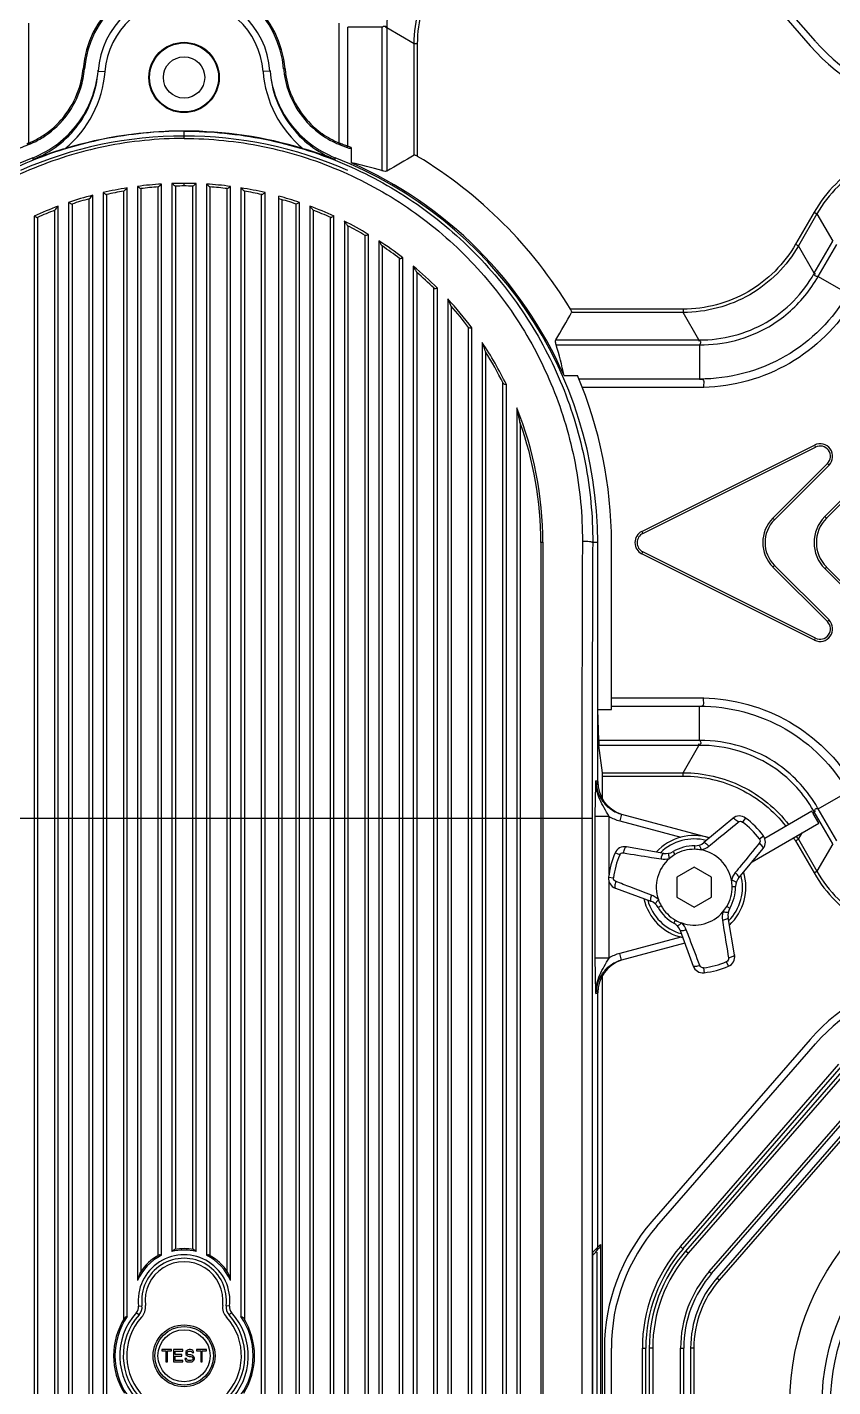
# Model space of a CAD drawing. Header units: millimetres. Extents: x -1070 to 42146, y 1440 to 12921.
# Drawn here: x 30903.1 to 31020, y 7455.9 to 7653.2 of the extents above; entities that cross this region are included whole.
import ezdxf

# ---------------------------------------------------------------- set-up
doc = ezdxf.new("R2010")
doc.units = ezdxf.units.MM
for name, color, linetype in [('DW-PLUS-PEIDIANHE实线CONTINUOUS', 7, 'Continuous'), ('DW-PLUS-XIANGTI实线CONTINUOUS', 7, 'Continuous'), ('MOUZU_COVER实线CONTINUOUS', 7, 'Continuous'), ('PRODUCT_162350_2_1实线CONTINUOUS', 7, 'Continuous'), ('SCREW-LOCKER实线CONTINUOUS', 7, 'Continuous')]:
    doc.layers.add(name, color=color, linetype=linetype)

# ---------------------------------------------------------------- blocks, each defined once
blk = doc.blocks.new('HJRTY45UYJDFGD')
at = {"layer": 'DW-PLUS-PEIDIANHE实线CONTINUOUS', "color": 251}
for p, q in [((-12.47, 818.33), (-11.47, 818.26)), ((12.47, 818.33), (11.47, 818.26)), ((0, 808.54), (0, 809.6)), ((-8.25, 637.59), (-8.25, 801.37)), ((-6.75, 801.59), (-6.75, 642.81)), ((-6.25, 801.27), (-6.25, 644.14)), ((-3.75, 646.45), (-3.75, 801.51)), ((-3.25, 646.49), (-3.25, 801.93)), ((-1.75, 802), (-1.75, 647.04)), ((-1.25, 801.63), (-1.25, 647.35)), ((0, 801.65), (0, 802.03)), ((1.25, 647.35), (1.25, 801.63)), ((1.75, 647.04), (1.75, 802)), ((3.25, 801.93), (3.25, 646.49)), ((3.75, 801.51), (3.75, 646.45)), ((6.25, 644.14), (6.25, 801.27)), ((6.75, 642.81), (6.75, 801.59)), ((8.25, 801.37), (8.25, 637.59)), ((-16.75, 799.26), (-16.75, 537.64)), ((-16.25, 799.03), (-16.25, 539.25)), ((-13.75, 542.65), (-13.75, 799.79)), ((-13.25, 542.74), (-13.25, 800.31)), ((-11.75, 800.69), (-11.75, 544.12)), ((-11.25, 800.41), (-11.25, 544.9)), ((-8.75, 637.18), (-8.75, 800.9)), ((8.75, 800.9), (8.75, 637.18)), ((11.25, 544.9), (11.25, 800.41)), ((11.75, 544.12), (11.75, 800.69)), ((13.75, 542.2), (13.75, 800.18)), ((14.25, 542.09), (14.25, 799.65)), ((16.25, 539.25), (16.25, 799.03)), ((16.75, 537.64), (16.75, 799.26)), ((-21.75, 797.26), (-21.75, 202.54)), ((-21.25, 797.09), (-21.25, 202.71)), ((-18.75, 201.67), (-18.75, 798.13)), ((-18.25, 201.08), (-18.25, 798.72)), ((18.25, 798.72), (18.25, 201.08)), ((18.75, 798.13), (18.75, 201.67)), ((21.25, 202.71), (21.25, 797.09)), ((21.75, 202.54), (21.75, 797.26)), ((23.25, 796.54), (23.25, 203.26)), ((23.75, 795.88), (23.75, 203.92)), ((26.25, 205.3), (26.25, 794.5)), ((26.75, 205.18), (26.75, 794.62)), ((28.25, 793.69), (28.25, 550.52)), ((28.75, 792.93), (28.75, 551.8)), ((31.25, 554.78), (31.25, 791.15)), ((31.75, 554.9), (31.75, 791.22)), ((33.25, 790.02), (33.25, 556.62)), ((33.75, 789.13), (33.75, 557.65)), ((36.25, 560.53), (36.25, 786.83)), ((36.75, 560.65), (36.75, 786.83)), ((38.25, 785.27), (38.25, 562.37)), ((38.75, 784.2), (38.75, 563.41)), ((41.25, 566.28), (41.25, 781.15)), ((41.75, 566.4), (41.75, 781.05)), ((43.25, 778.92), (43.25, 568.13)), ((43.75, 777.54), (43.75, 569.16)), ((46.25, 572.37), (46.25, 773.12)), ((46.75, 572.58), (46.75, 772.84)), ((48.25, 769.48), (48.25, 575.09)), ((48.75, 767.26), (48.75, 576.76)), ((51.75, 749.9), (51.75, 590.22)), ((52.05, 749.94), (52.05, 590.22)), ((60, 749.9), (59.28, 749.9)), ((60, 715.25), (60, 749.9)), ((60, 715.25), (59.75, 715.32)), ((63.46, 710.49), (63.21, 709.52)), ((63.46, 710.49), (75.94, 707.14)), ((-23.75, 709.9), (-21.25, 709.9)), ((-21.25, 709.9), (-18.75, 709.9)), ((-18.75, 709.9), (-16.25, 709.9)), ((-16.25, 709.9), (-13.75, 709.9)), ((-13.75, 709.9), (-11.25, 709.9)), ((-11.25, 709.9), (-8.75, 709.9)), ((-8.75, 709.9), (-6.25, 709.9)), ((-6.25, 709.9), (-3.75, 709.9)), ((-3.75, 709.9), (59.19, 709.9)), ((57.7, 709.9), (57.7, 590.52)), ((59.19, 709.9), (59.19, 590.52)), ((59.65, 689.62), (59.65, 710.18)), ((61.65, 710.18), (59.65, 710.18)), ((61.65, 701.75), (61.65, 710.18)), ((63.21, 709.52), (72.07, 707.15)), ((61.65, 689.62), (61.65, 700.69)), ((72.07, 692.65), (63.21, 690.28)), ((72.64, 691.77), (63.46, 689.31)), ((61.65, 689.62), (59.65, 689.62)), ((63.46, 689.31), (63.21, 690.28)), ((59.75, 684.48), (60, 684.55)), ((60, 647.64), (60, 684.55)), ((59.28, 646.92), (60, 647.64)), ((59.28, 646.5), (59.71, 646.93)), ((59.28, 646.89), (59.28, 646.92)), ((59.28, 602.88), (59.28, 646.92)), ((59.28, 602.91), (59.28, 646.89)), ((-6.89, 638.18), (-6.52, 637.84)), ((-6.6, 639.09), (-6.1, 639.15)), ((6.6, 639.09), (6.1, 639.15)), ((6.89, 638.18), (6.52, 637.84))]:
    blk.add_line(p, q, dxfattribs=at)
blk.add_circle((0, 817.4), 5.1, dxfattribs=at)
for centre, radius, start, end in [((0, 817.4), 12.5, 4.283, 175.717), ((0, 817.4), 11.5, 4.283, 175.717), ((-27.44, 819.45), 16.02, 309.3223, 355.7209), ((-27.41, 819.73), 15.01, 354.6788, 355.1501), ((27.44, 819.45), 16.02, 184.2791, 230.6776), ((27.41, 819.73), 15.01, 184.8499, 185.3212), ((0, 749.9), 59.72, 73.1703, 106.8297), ((0, 749.9), 60, 111.4335, 180), ((7.23, 805.7), 29.16, 179.9091, 180.4273), ((-7.23, 805.7), 29.16, 359.5727, 0.0909), ((0, 749.9), 60, 0, 68.5665), ((0, 750.01), 52.02, 99.1284, 103.0572), ((0, 750.01), 52.02, 93.5836, 97.4572), ((0, 749.9), 51.75, 94.1395, 96.953), ((0, 750.02), 52.01, 90.0002, 91.9283), ((0, 749.9), 51.75, 88.6, 91.4), ((0, 750.02), 52.01, 88.0717, 89.9998), ((0, 750.01), 52.02, 82.5428, 86.4164), ((0, 749.9), 51.75, 83.047, 85.8605), ((0, 750.01), 52.02, 76.9428, 80.8716), ((0.01, 750), 52.03, 104.7608, 108.7869), ((0, 749.9), 51.75, 105.3908, 108.3197), ((0, 749.9), 51.75, 99.7178, 102.573), ((0, 749.9), 51.75, 77.427, 80.2822), ((-0.01, 750), 52.03, 71.2128, 74.6691), ((0, 749.9), 51.75, 71.6803, 74.5914), ((0.01, 749.99), 52.04, 110.5428, 114.7186), ((0, 749.9), 51.75, 111.2231, 114.2651), ((-0.01, 749.99), 52.04, 65.2814, 69.4572), ((0, 749.9), 51.75, 65.7349, 68.7769), ((-0.02, 749.98), 52.05, 59.0525, 63.4478), ((0, 749.9), 51.75, 59.4953, 62.7038), ((-0.03, 749.97), 52.07, 52.3877, 57.1051), ((0, 749.9), 51.75, 52.8238, 56.2773), ((-0.05, 749.95), 52.09, 45.0614, 50.2708), ((0, 749.9), 51.75, 45.4977, 49.3265), ((-0.07, 749.94), 52.12, 36.6454, 42.6764), ((0, 749.9), 51.75, 37.0963, 41.5561), ((-0.11, 749.92), 52.17, 26.0651, 33.7775), ((0, 749.9), 51.75, 26.5773, 32.3443), ((46.46, 773.14), 0.201, 206.6044, 223.118), ((-0.09, 749.94), 52.14, 359.9995, 22.0107), ((0, 749.9), 51.75, 0, 19.7189), ((9782.22, 709.99), 9724.52, 179.763823, 180.000541), ((9698.31, 709.99), 9639.12, 179.762779, 180.000544), ((64.77, 715.35), 6.04, 238.8803, 254.9593), ((74, 699.9), 7.5, 72.8486, 137.153), ((74, 699.9), 7, 75.5534, 134.4466), ((74, 699.9), 7, 315.5534, 14.4466), ((74, 699.9), 7.5, 312.8215, 17.191), ((74, 699.9), 7.5, 192.8341, 257.1602), ((74, 699.9), 7, 195.5534, 254.4466), ((64.77, 684.45), 6.04, 105.0406, 121.1197), ((0, 639.9), 7.35, 76.2259, 103.7741), ((0, 639.9), 7.55, 79.6997, 100.3003), ((0, 639.9), 7.35, 116.2429, 156.6886), ((0, 639.9), 6.65, 353.0062, 186.9938), ((0, 639.9), 7.55, 118.9106, 147.2522), ((0, 639.9), 6.15, 353.0062, 186.9938), ((0, 639.9), 7.35, 23.3114, 63.7571), ((0, 639.9), 7.55, 32.7478, 61.0894), ((0, 631.9), 10.22, 147.8102, 212.1898), ((0, 631.9), 10.02, 145.4127, 214.5873), ((0, 631.9), 9.32, 137.6773, 42.3227), ((0, 631.9), 8.82, 137.6773, 42.3227), ((-7.74, 638.95), 1.15, 317.6773, 6.9938), ((-7.74, 638.95), 1.65, 317.6773, 6.9938), ((7.74, 638.95), 1.65, 173.0062, 222.3227), ((7.74, 638.95), 1.15, 173.0062, 222.3227), ((0, 631.9), 10.02, 325.4127, 34.5873), ((0, 631.9), 10.22, 327.8102, 32.1898)]:
    blk.add_arc(centre, radius, start, end, dxfattribs=at)
for centre, major_axis, ratio, start_param, end_param in [((65, 715.25), (-4.83, 1.29), 0.999347, 0.261636, 1.52027), ((65, 684.55), (4.83, 1.29), 0.999347, 1.621323, 2.879956), ((59, 647.64), (0.708, 0.708), 0.998783, -1.570796, -0.784789)]:
    blk.add_ellipse(centre, major_axis=major_axis, ratio=ratio, start_param=start_param, end_param=end_param, dxfattribs=at)
for points, knots in [([(-21.93, 805.75), (-20.64, 806.25), (-18.21, 807.62), (-15.26, 810.59), (-13.23, 814.24), (-12.59, 816.96), (-12.47, 818.33)], [0, 0, 0, 0, 0.249998, 0.499998, 0.749998, 1, 1, 1, 1]), ([(-21.92, 805.49), (-20.62, 806), (-18.16, 807.4), (-15.19, 810.43), (-13.17, 814.17), (-12.57, 816.94), (-12.47, 818.33)], [0, 0, 0, 0, 0.249998, 0.499997, 0.749997, 1, 1, 1, 1]), ([(12.47, 818.33), (12.59, 816.96), (13.23, 814.24), (15.26, 810.59), (18.21, 807.62), (20.64, 806.25), (21.93, 805.75)], [0, 0, 0, 0, 0.250002, 0.500002, 0.750002, 1, 1, 1, 1]), ([(12.47, 818.33), (12.57, 816.94), (13.17, 814.17), (15.19, 810.43), (18.16, 807.4), (20.62, 806), (21.92, 805.49)], [0, 0, 0, 0, 0.250002, 0.500002, 0.750002, 1, 1, 1, 1]), ([(0, 809.6), (-3.92, 809.6), (-11.78, 808.82), (-23.06, 805.34), (-33.4, 799.73), (-42.4, 792.23), (-49.76, 783.15), (-55.21, 772.81), (-58.56, 761.59), (-59.29, 753.79), (-59.28, 749.9)], [0, 0, 0, 0, 0.12612, 0.251857, 0.377004, 0.501606, 0.625909, 0.750241, 0.874885, 1, 1, 1, 1]), ([(0, 809.6), (3.92, 809.6), (11.78, 808.82), (23.06, 805.34), (33.4, 799.73), (42.4, 792.23), (49.76, 783.15), (55.21, 772.81), (58.56, 761.59), (59.29, 753.79), (59.28, 749.9)], [0, 0, 0, 0, 0.12612, 0.251857, 0.377004, 0.501606, 0.625909, 0.750241, 0.874885, 1, 1, 1, 1]), ([(0, 808.54), (-3.84, 808.54), (-11.52, 807.76), (-22.53, 804.34), (-32.62, 798.83), (-41.38, 791.48), (-48.54, 782.58), (-53.83, 772.47), (-57.08, 761.5), (-57.79, 753.88), (-57.78, 750.08)], [0, 0, 0, 0, 0.12618, 0.251951, 0.377099, 0.501674, 0.625939, 0.750239, 0.874872, 1, 1, 1, 1]), ([(-17.29, 807.06), (-17.69, 806.94), (-19.25, 806.46), (-20.79, 805.92), (-21.92, 805.49)], [0, 0, 0, 0, 0.254743, 1, 1, 1, 1]), ([(0, 808.54), (3.84, 808.54), (11.52, 807.76), (22.53, 804.34), (32.62, 798.83), (41.38, 791.48), (48.54, 782.58), (53.83, 772.47), (57.08, 761.5), (57.79, 753.88), (57.78, 750.08)], [0, 0, 0, 0, 0.12618, 0.251951, 0.377099, 0.501674, 0.625939, 0.750239, 0.874872, 1, 1, 1, 1]), ([(21.92, 805.49), (21.55, 805.63), (20.02, 806.2), (18.47, 806.71), (17.29, 807.06)], [0, 0, 0, 0, 0.246024, 1, 1, 1, 1]), ([(-8.69, 800.93), (-8.62, 801), (-8.48, 801.15), (-8.33, 801.3), (-8.25, 801.37)], [0, 0, 0, 0, 0.463046, 1, 1, 1, 1]), ([(-6.75, 801.59), (-6.7, 801.56), (-6.6, 801.49), (-6.46, 801.4), (-6.36, 801.32), (-6.3, 801.28), (-6.27, 801.27), (-6.26, 801.27)], [0, 0, 0, 0, 0.309135, 0.607824, 0.85979, 0.948247, 1, 1, 1, 1]), ([(-3.74, 801.51), (-3.73, 801.52), (-3.72, 801.52), (-3.71, 801.53), (-3.7, 801.54)], [0, 0, 0, 0, 0.168111, 1, 1, 1, 1]), ([(-3.7, 801.54), (-3.62, 801.59), (-3.48, 801.73), (-3.33, 801.86), (-3.25, 801.93)], [0, 0, 0, 0, 0.456534, 1, 1, 1, 1]), ([(-1.75, 802), (-1.7, 801.97), (-1.6, 801.89), (-1.47, 801.78), (-1.37, 801.7), (-1.3, 801.65), (-1.28, 801.63), (-1.26, 801.63)], [0, 0, 0, 0, 0.303769, 0.600114, 0.855474, 0.947043, 1, 1, 1, 1]), ([(1.26, 801.63), (1.27, 801.63), (1.29, 801.64), (1.3, 801.65), (1.31, 801.66)], [0, 0, 0, 0, 0.163868, 1, 1, 1, 1]), ([(1.31, 801.66), (1.38, 801.71), (1.52, 801.83), (1.67, 801.94), (1.75, 802)], [0, 0, 0, 0, 0.455964, 1, 1, 1, 1]), ([(3.25, 801.93), (3.3, 801.89), (3.4, 801.81), (3.53, 801.69), (3.63, 801.59), (3.7, 801.54), (3.72, 801.52), (3.74, 801.51)], [0, 0, 0, 0, 0.298154, 0.591559, 0.849976, 0.94509, 1, 1, 1, 1]), ([(6.26, 801.27), (6.27, 801.27), (6.29, 801.27), (6.3, 801.28), (6.31, 801.29)], [0, 0, 0, 0, 0.167787, 1, 1, 1, 1]), ([(6.31, 801.29), (6.38, 801.33), (6.52, 801.44), (6.67, 801.54), (6.75, 801.59)], [0, 0, 0, 0, 0.450224, 1, 1, 1, 1]), ([(8.25, 801.37), (8.3, 801.33), (8.39, 801.24), (8.53, 801.1), (8.63, 801), (8.69, 800.93), (8.72, 800.91), (8.74, 800.91)], [0, 0, 0, 0, 0.292399, 0.582327, 0.843315, 0.942366, 1, 1, 1, 1]), ([(-16.75, 799.26), (-16.7, 799.24), (-16.6, 799.19), (-16.46, 799.11), (-16.36, 799.06), (-16.29, 799.02), (-16.27, 799.03)], [0, 0, 0, 0, 0.319336, 0.621298, 0.86615, 1, 1, 1, 1]), ([(-13.73, 799.79), (-13.73, 799.79), (-13.72, 799.8), (-13.71, 799.81), (-13.7, 799.82)], [0, 0, 0, 0, 0.170251, 1, 1, 1, 1]), ([(-13.7, 799.82), (-13.62, 799.89), (-13.48, 800.07), (-13.33, 800.23), (-13.25, 800.31)], [0, 0, 0, 0, 0.466427, 1, 1, 1, 1]), ([(-11.75, 800.69), (-11.7, 800.66), (-11.6, 800.6), (-11.46, 800.51), (-11.36, 800.45), (-11.29, 800.4), (-11.27, 800.41)], [0, 0, 0, 0, 0.314613, 0.615441, 0.864079, 1, 1, 1, 1]), ([(-8.74, 800.91), (-8.73, 800.91), (-8.72, 800.91), (-8.7, 800.93), (-8.69, 800.93)], [0, 0, 0, 0, 0.166262, 1, 1, 1, 1]), ([(11.27, 800.41), (11.27, 800.41), (11.29, 800.41), (11.3, 800.42), (11.31, 800.42)], [0, 0, 0, 0, 0.172278, 1, 1, 1, 1]), ([(11.31, 800.42), (11.38, 800.46), (11.52, 800.56), (11.67, 800.64), (11.75, 800.69)], [0, 0, 0, 0, 0.445452, 1, 1, 1, 1]), ([(16.27, 799.03), (16.27, 799.03), (16.29, 799.02), (16.3, 799.03), (16.32, 799.04)], [0, 0, 0, 0, 0.177877, 1, 1, 1, 1]), ([(16.32, 799.04), (16.38, 799.07), (16.52, 799.15), (16.67, 799.22), (16.75, 799.26)], [0, 0, 0, 0, 0.441374, 1, 1, 1, 1]), ([(-21.75, 797.26), (-21.7, 797.25), (-21.6, 797.2), (-21.46, 797.14), (-21.36, 797.1), (-21.29, 797.07), (-21.27, 797.08)], [0, 0, 0, 0, 0.323485, 0.625825, 0.866771, 1, 1, 1, 1]), ([(-18.73, 798.14), (-18.73, 798.14), (-18.72, 798.15), (-18.7, 798.16), (-18.7, 798.17)], [0, 0, 0, 0, 0.170632, 1, 1, 1, 1]), ([(-18.7, 798.17), (-18.62, 798.26), (-18.48, 798.45), (-18.33, 798.63), (-18.25, 798.72)], [0, 0, 0, 0, 0.473148, 1, 1, 1, 1]), ([(18.25, 798.72), (18.3, 798.67), (18.39, 798.56), (18.52, 798.4), (18.62, 798.26), (18.69, 798.18), (18.72, 798.15), (18.73, 798.14)], [0, 0, 0, 0, 0.280707, 0.562289, 0.826439, 0.934245, 1, 1, 1, 1]), ([(21.27, 797.08), (21.27, 797.08), (21.28, 797.08), (21.28, 797.08), (21.29, 797.08)], [0, 0, 0, 0, 0.453494, 1, 1, 1, 1]), ([(21.29, 797.08), (21.32, 797.08), (21.38, 797.11), (21.53, 797.17), (21.66, 797.23), (21.75, 797.26)], [0, 0, 0, 0, 0.164389, 0.409079, 1, 1, 1, 1]), ([(23.25, 796.54), (23.29, 796.48), (23.38, 796.36), (23.51, 796.18), (23.61, 796.03), (23.68, 795.94), (23.71, 795.9), (23.73, 795.89)], [0, 0, 0, 0, 0.274911, 0.551749, 0.816231, 0.928582, 1, 1, 1, 1]), ([(26.27, 794.49), (26.27, 794.49), (26.28, 794.48), (26.29, 794.48), (26.29, 794.48)], [0, 0, 0, 0, 0.462682, 1, 1, 1, 1]), ([(26.29, 794.48), (26.32, 794.48), (26.38, 794.5), (26.53, 794.55), (26.66, 794.6), (26.75, 794.62)], [0, 0, 0, 0, 0.16349, 0.405568, 1, 1, 1, 1]), ([(28.25, 793.69), (28.29, 793.62), (28.38, 793.49), (28.5, 793.28), (28.6, 793.12), (28.68, 793.01), (28.71, 792.96), (28.73, 792.94)], [0, 0, 0, 0, 0.269202, 0.540981, 0.804831, 0.921549, 1, 1, 1, 1]), ([(31.29, 791.12), (31.32, 791.12), (31.38, 791.13), (31.53, 791.17), (31.66, 791.2), (31.75, 791.22)], [0, 0, 0, 0, 0.164038, 0.403461, 1, 1, 1, 1]), ([(31.27, 791.13), (31.27, 791.13), (31.28, 791.13), (31.29, 791.12), (31.29, 791.12)], [0, 0, 0, 0, 0.472601, 1, 1, 1, 1]), ([(33.25, 790.02), (33.29, 789.94), (33.37, 789.79), (33.5, 789.55), (33.6, 789.36), (33.67, 789.23), (33.71, 789.17), (33.73, 789.15)], [0, 0, 0, 0, 0.263714, 0.530285, 0.792531, 0.913079, 1, 1, 1, 1]), ([(36.3, 786.79), (36.36, 786.77), (36.52, 786.8), (36.66, 786.82), (36.75, 786.83)], [0, 0, 0, 0, 0.4068, 1, 1, 1, 1]), ([(38.25, 785.27), (38.29, 785.18), (38.37, 785), (38.49, 784.72), (38.59, 784.5), (38.67, 784.33), (38.7, 784.26), (38.72, 784.23)], [0, 0, 0, 0, 0.258505, 0.519799, 0.779499, 0.903045, 1, 1, 1, 1]), ([(41.31, 781.09), (41.36, 781.06), (41.52, 781.05), (41.66, 781.05), (41.75, 781.05)], [0, 0, 0, 0, 0.410413, 1, 1, 1, 1]), ([(43.25, 778.92), (43.29, 778.81), (43.37, 778.58), (43.48, 778.24), (43.58, 777.95), (43.66, 777.74), (43.69, 777.63), (43.72, 777.59)], [0, 0, 0, 0, 0.253751, 0.509886, 0.766233, 0.891634, 1, 1, 1, 1]), ([(46.31, 773.01), (46.36, 772.96), (46.51, 772.9), (46.66, 772.86), (46.75, 772.84)], [0, 0, 0, 0, 0.424814, 1, 1, 1, 1]), ([(48.25, 769.48), (48.29, 769.3), (48.37, 768.95), (48.48, 768.41), (48.57, 767.97), (48.65, 767.62), (48.69, 767.44), (48.72, 767.36)], [0, 0, 0, 0, 0.249892, 0.501376, 0.753852, 0.879762, 1, 1, 1, 1]), ([(52.05, 749.94), (52.01, 749.94), (51.94, 749.93), (51.84, 749.93), (51.79, 749.92), (51.75, 749.91), (51.75, 749.9)], [0, 0, 0, 0, 0.376507, 0.696568, 0.913047, 1, 1, 1, 1]), ([(59.28, 749.9), (59.27, 749.92), (59.22, 749.94), (59.14, 749.97), (58.99, 750), (58.72, 750.04), (58.31, 750.07), (57.97, 750.08), (57.78, 750.08)], [0, 0, 0, 0, 0.033087, 0.096599, 0.191536, 0.31526, 0.631225, 1, 1, 1, 1]), ([(59.65, 710.18), (59.65, 710.68), (59.66, 712.39), (59.71, 714.1), (59.75, 715.32)], [0, 0, 0, 0, 0.289386, 1, 1, 1, 1]), ([(59.75, 715.32), (59.75, 714.78), (59.93, 713.68), (60.72, 712.22), (61.93, 711.09), (62.94, 710.63), (63.46, 710.49)], [0, 0, 0, 0, 0.249999, 0.499998, 0.749997, 1, 1, 1, 1]), ([(61.65, 710.18), (61.42, 710.59), (60.93, 711.38), (60.28, 712.61), (59.85, 713.93), (59.75, 714.86), (59.75, 715.32)], [0, 0, 0, 0, 0.252545, 0.502198, 0.751134, 1, 1, 1, 1]), ([(59.75, 684.48), (59.74, 684.85), (59.68, 686.56), (59.65, 688.27), (59.65, 689.62)], [0, 0, 0, 0, 0.213186, 1, 1, 1, 1]), ([(59.75, 684.48), (59.75, 684.94), (59.85, 685.87), (60.28, 687.19), (60.93, 688.42), (61.42, 689.21), (61.65, 689.62)], [0, 0, 0, 0, 0.248865, 0.497802, 0.747455, 1, 1, 1, 1]), ([(63.46, 689.31), (62.94, 689.17), (61.93, 688.71), (60.72, 687.58), (59.93, 686.12), (59.75, 685.02), (59.75, 684.48)], [0, 0, 0, 0, 0.250001, 0.5, 0.75, 1, 1, 1, 1]), ([(-1.35, 647.33), (-1.38, 647.32), (-1.45, 647.28), (-1.58, 647.19), (-1.68, 647.1), (-1.75, 647.04)], [0, 0, 0, 0, 0.202763, 0.452225, 1, 1, 1, 1]), ([(1.75, 647.04), (1.68, 647.1), (1.58, 647.19), (1.45, 647.28), (1.38, 647.32), (1.35, 647.33)], [0, 0, 0, 0, 0.547776, 0.797238, 1, 1, 1, 1]), ([(-3.25, 646.49), (-3.32, 646.51), (-3.45, 646.53), (-3.6, 646.54), (-3.65, 646.51)], [0, 0, 0, 0, 0.559834, 1, 1, 1, 1]), ([(3.65, 646.51), (3.6, 646.54), (3.45, 646.53), (3.32, 646.51), (3.25, 646.49)], [0, 0, 0, 0, 0.440139, 1, 1, 1, 1]), ([(-6.35, 643.98), (-6.4, 643.9), (-6.48, 643.71), (-6.61, 643.32), (-6.7, 643.01), (-6.75, 642.81)], [0, 0, 0, 0, 0.236712, 0.488986, 1, 1, 1, 1]), ([(6.75, 642.81), (6.7, 643.01), (6.61, 643.32), (6.48, 643.71), (6.4, 643.9), (6.35, 643.98)], [0, 0, 0, 0, 0.511017, 0.763292, 1, 1, 1, 1]), ([(-8.25, 637.59), (-8.29, 637.57), (-8.44, 637.53), (-8.59, 637.44), (-8.65, 637.35)], [0, 0, 0, 0, 0.277173, 1, 1, 1, 1]), ([(8.65, 637.35), (8.63, 637.38), (8.53, 637.5), (8.37, 637.55), (8.25, 637.59)], [0, 0, 0, 0, 0.227083, 1, 1, 1, 1])]:
    blk.add_open_spline(points, degree=3, knots=knots, dxfattribs=at)
for points in [[(36.27, 786.81), (36.28, 786.8), (36.29, 786.8), (36.3, 786.79)], [(41.28, 781.11), (41.29, 781.1), (41.3, 781.09), (41.31, 781.09)]]:
    blk.add_open_spline(points, degree=3, dxfattribs=at)
at = {"layer": 'DW-PLUS-XIANGTI实线CONTINUOUS', "color": 251}
for p, q in [((67.84, 848.43), (90.84, 821.98)), ((91.59, 822.64), (68.6, 849.09)), ((-22.53, 807.88), (-22.52, 825.28)), ((22.52, 807.88), (22.52, 825.28)), ((23.74, 807.44), (23.74, 824.69)), ((28.71, 824.69), (23.74, 824.69)), ((28.71, 824.69), (28.7, 803.87)), ((29.42, 824.59), (29.42, 803.81)), ((33.39, 822.29), (29.42, 824.59)), ((33.39, 806.12), (33.39, 822.29)), ((33.88, 822.29), (33.39, 822.29)), ((33.88, 805.95), (33.88, 822.29)), ((-14.65, 818.64), (-14.45, 818.63)), ((14.65, 818.64), (14.45, 818.63)), ((-22.52, 807.88), (-22.44, 807.7)), ((22.52, 807.88), (22.44, 807.7)), ((24.24, 807.23), (24.24, 805.02)), ((91.39, 797.84), (88.71, 793.19)), ((91.81, 797.6), (89.12, 792.95)), ((91.39, 797.84), (91.81, 797.6)), ((91.81, 797.6), (94.1, 793.63)), ((88.71, 793.19), (89.12, 792.95)), ((91.42, 788.98), (94.1, 793.63)), ((91.99, 788.53), (94.67, 793.18)), ((91.42, 788.98), (89.12, 792.95)), ((91.99, 788.53), (96.29, 786.05)), ((72.39, 783.78), (56.05, 783.78)), ((72.39, 783.29), (56.22, 783.29)), ((72.39, 783.78), (72.39, 783.29)), ((74.69, 779.32), (72.39, 783.29)), ((92.95, 753.67), (121.23, 781.95)), ((93.18, 753.44), (121.46, 781.72)), ((53.91, 779.32), (74.69, 779.32)), ((53.97, 778.6), (74.79, 778.61)), ((74.79, 778.61), (74.79, 773.64)), ((55.12, 774.14), (57.06, 774.14)), ((74.79, 773.64), (57.28, 773.64)), ((75.38, 772.42), (57.77, 772.42)), ((66.4, 751.53), (91.45, 764.06)), ((66.55, 751.24), (91.6, 763.77)), ((91.45, 764.06), (91.6, 763.77)), ((93.33, 761.36), (85.4, 753.44)), ((93.56, 761.13), (85.63, 753.21)), ((93.56, 761.13), (93.33, 761.36)), ((92.95, 753.67), (93.18, 753.44)), ((85.63, 753.21), (85.4, 753.44)), ((62, 725.66), (62, 749.9)), ((66.4, 751.53), (66.55, 751.24)), ((66.4, 748.27), (66.55, 748.56)), ((91.45, 735.74), (66.4, 748.27)), ((91.6, 736.03), (66.55, 748.56)), ((85.63, 746.59), (85.4, 746.36)), ((85.4, 746.36), (93.33, 738.44)), ((85.63, 746.59), (93.56, 738.67)), ((92.95, 746.13), (93.18, 746.36)), ((121.23, 717.85), (92.95, 746.13)), ((121.46, 718.08), (93.18, 746.36)), ((93.56, 738.67), (93.33, 738.44)), ((91.45, 735.74), (91.6, 736.03)), ((62, 727.38), (75.38, 727.38)), ((62, 726.16), (74.79, 726.16)), ((74.79, 721.19), (74.79, 726.16)), ((60.15, 721.2), (60.03, 725.66)), ((60.03, 714.74), (60.03, 725.66)), ((60.03, 725.66), (62, 725.66)), ((74.79, 721.19), (60.15, 721.2)), ((60.7, 716.51), (60.18, 720.48)), ((74.69, 720.48), (60.18, 720.48)), ((72.39, 716.51), (74.69, 720.48)), ((60.7, 716.51), (72.39, 716.51)), ((72.39, 716.02), (72.39, 716.51)), ((60.72, 712.68), (60.72, 716.02)), ((60.72, 716.02), (72.39, 716.02)), ((91.99, 711.27), (96.29, 713.75)), ((91.08, 710.92), (84.25, 706.97)), ((91.28, 710.58), (91.42, 710.82)), ((92.08, 709.19), (91.28, 710.58)), ((94.1, 706.17), (91.42, 710.82)), ((94.67, 706.62), (91.99, 711.27)), ((82.39, 703.59), (92.08, 709.19)), ((88.71, 706.61), (89.12, 706.85)), ((88.71, 706.61), (91.39, 701.96)), ((89.12, 706.85), (89.67, 707.79)), ((89.12, 706.85), (91.81, 702.2)), ((94.1, 706.17), (91.81, 702.2)), ((91.39, 701.96), (91.81, 702.2)), ((60.72, 590.23), (60.72, 687.12)), ((60.03, 647.67), (60.03, 685.06)), ((90.84, 677.82), (67.84, 651.37)), ((68.6, 650.71), (91.59, 677.16)), ((72, 647.76), (94.99, 674.21)), ((72.37, 647.43), (95.36, 673.88)), ((60.39, 648.03), (60.03, 647.67)), ((60.39, 648.03), (60.39, 601.77)), ((72, 647.76), (72.37, 647.43)), ((59.88, 646.96), (59.88, 602.84)), ((60.98, 633), (60.98, 590.58)), ((61.98, 590.58), (61.98, 633)), ((66.48, 590.58), (66.48, 633)), ((66.48, 633), (66.98, 633)), ((66.98, 590.58), (66.98, 633))]:
    blk.add_line(p, q, dxfattribs=at)
for points in [[(-22.75, 807.8), (-22.64, 807.84), (-22.53, 807.88)], [(-22.75, 807.8), (-22.71, 807.7), (-22.68, 807.63), (-22.66, 807.61)], [(22.52, 807.88), (22.64, 807.84), (22.75, 807.8)], [(22.75, 807.8), (22.71, 807.7), (22.68, 807.63), (22.66, 807.61)], [(23.74, 807.44), (23.69, 807.33), (23.61, 807.26), (23.54, 807.26)], [(24.24, 807.23), (24.2, 807.14), (24.09, 807.1), (23.97, 807.1), (23.84, 807.13)]]:
    blk.add_lwpolyline(points, dxfattribs=at)
for radius in [5, 3]:
    blk.add_circle((0, 817.4), radius, dxfattribs=at)
for centre, radius, start, end in [((0, 817.4), 14.7, 4.8498, 175.1502), ((0, 817.4), 14.5, 4.8498, 175.1502), ((111.97, 840.35), 28, 221, 262), ((111.97, 840.35), 27, 221, 262), ((-27.46, 819.73), 12.86, 342.9351, 355.1329), ((-27.42, 819.73), 13.02, 342.9183, 355.1503), ((27.43, 819.73), 13.03, 184.8507, 188.2764), ((27.42, 819.73), 13.02, 188.2763, 196.2181), ((27.43, 819.73), 12.82, 184.8504, 188.2769), ((27.44, 819.73), 12.84, 188.2813, 196.2127), ((-27.42, 819.72), 13.01, 304.1583, 342.9234), ((27.42, 819.72), 13.01, 196.2124, 234.8893), ((0, 749.9), 59, 66.2647, 113.7353), ((-27.42, 819.73), 12.82, 295.9812, 304.1465), ((-27.41, 819.71), 13, 295.9745, 304.1529), ((27.41, 819.71), 13, 234.8939, 247.5617), ((27.43, 819.75), 12.84, 234.9137, 247.5417), ((0, 749.9), 62, 111.4335, 112.6109), ((-27.4, 819.7), 12.99, 291.4336, 292.439), ((-27.44, 819.78), 12.88, 292.4375, 295.9753), ((-27.41, 819.72), 13, 292.439, 295.9733), ((27.4, 819.7), 12.99, 247.561, 248.5664), ((0, 749.9), 62, 67.3891, 68.5665), ((0.12, 749.9), 62.2, 67.1827, 67.6854), ((0, 749.9), 60.21, 23.7411, 66.2589), ((158.15, 586.86), 252.27, 119.6381, 120.6824), ((0, 749.9), 65.49, 31.1484, 58.8516), ((74.6, 798.34), 19.96, 320.6984, 330.5621), ((-163.04, 908.05), 252.27, 329.3176, 330.3619), ((0, 749.9), 62, 0, 23.0173), ((92.27, 762.42), 1.82, 315, 116.5651), ((92.27, 762.42), 1.5, 315, 116.5651), ((96.72, 749.9), 5.33, 135, 225), ((88.94, 749.9), 5, 135, 225), ((88.94, 749.9), 4.67, 135, 225), ((96.72, 749.9), 5, 135, 225), ((67.22, 749.9), 1.82, 116.5651, 243.4349), ((67.22, 749.9), 1.5, 116.5651, 243.4349), ((92.27, 737.38), 1.82, 243.4349, 45), ((92.27, 737.38), 1.5, 243.4349, 45), ((74.1, 701.13), 19.84, 29.2282, 29.9815), ((75.3, 701.86), 19.16, 29.3981, 29.9629), ((71.98, 696.93), 19.32, 30.0527, 31.6718), ((72, 696.94), 19.78, 30.0594, 31.6406), ((111.97, 659.45), 28, 98, 139), ((111.97, 659.45), 27, 98, 139), ((88.98, 633), 28, 139, 180), ((88.98, 633), 27, 139, 180), ((88.98, 633), 22.5, 139, 180), ((88.98, 633), 22, 139, 180)]:
    blk.add_arc(centre, radius, start, end, dxfattribs=at)
for centre, major_axis, ratio, start_param, end_param in [((11.86, 749.9), (57.67, 0), 0.978635, 1.274335, 1.354331), ((0, 761.76), (0, 57.67), 0.978635, -1.354331, -1.274335), ((60.2, 722.41), (0, 2), 0.034921, -4.057891, -3.403392), ((60.7, 716.02), (0, 0.5), 0.034921, -1.570796, -0.261799), ((73.75, 699.53), (10.47, 18.13), 0.955319, -0.504035, -0.484694), ((59.03, 647.67), (0.708, 0.708), 0.998783, 4.712389, 5.498396)]:
    blk.add_ellipse(centre, major_axis=major_axis, ratio=ratio, start_param=start_param, end_param=end_param, dxfattribs=at)
for points, knots in [([(33.39, 822.29), (33.4, 825.63), (35.17, 832.42), (40.17, 837.35), (43.05, 839.02)], [0, 0, 0, 0, 0.5, 1, 1, 1, 1]), ([(33.88, 822.29), (33.88, 825.55), (35.6, 832.18), (40.48, 836.98), (43.29, 838.61)], [0, 0, 0, 0, 0.5, 1, 1, 1, 1]), ([(28.71, 824.7), (28.84, 824.78), (29.02, 824.92), (29.32, 824.78), (29.27, 824.62), (29.24, 824.54)], [0, 0, 0, 0, 0.5356, 0.707748, 1, 1, 1, 1]), ([(23.4, 807.57), (23.44, 807.55), (23.5, 807.53), (23.57, 807.5), (23.6, 807.49)], [0, 0, 0, 0, 0.562137, 1, 1, 1, 1]), ([(108.54, 807.75), (105.12, 807.74), (98.15, 805.94), (93.1, 800.8), (91.39, 797.84)], [0, 0, 0, 0, 0.499997, 1, 1, 1, 1]), ([(108.54, 807.26), (105.2, 807.27), (98.4, 805.51), (93.47, 800.49), (91.81, 797.6)], [0, 0, 0, 0, 0.499997, 1, 1, 1, 1]), ([(33.88, 805.95), (33.75, 806.03), (33.6, 806.1), (33.41, 806.14), (33.39, 806.12)], [0, 0, 0, 0, 0.859504, 1, 1, 1, 1]), ([(29.42, 803.81), (29.38, 803.79), (29.14, 803.74), (28.9, 803.82), (28.7, 803.87)], [0, 0, 0, 0, 0.15875, 1, 1, 1, 1]), ([(88.71, 793.19), (87.08, 790.38), (82.28, 785.5), (75.65, 783.78), (72.39, 783.78)], [0, 0, 0, 0, 0.499999, 1, 1, 1, 1]), ([(89.12, 792.95), (87.45, 790.07), (82.52, 785.07), (75.73, 783.3), (72.39, 783.29)], [0, 0, 0, 0, 0.499999, 1, 1, 1, 1]), ([(91.98, 788.52), (91.83, 788.52), (91.6, 788.49), (91.41, 788.76), (91.54, 788.88), (91.6, 788.94)], [0, 0, 0, 0, 0.536025, 0.708125, 1, 1, 1, 1]), ([(96.29, 786.05), (94.15, 782.33), (87.82, 775.9), (79.08, 773.63), (74.79, 773.63)], [0, 0, 0, 0, 0.50005, 1, 1, 1, 1]), ([(56.22, 783.29), (56.24, 783.31), (56.2, 783.5), (56.13, 783.65), (56.05, 783.78)], [0, 0, 0, 0, 0.140496, 1, 1, 1, 1]), ([(97.05, 784.94), (94.8, 781.27), (88.39, 774.92), (79.68, 772.54), (75.38, 772.42)], [0, 0, 0, 0, 0.500052, 1, 1, 1, 1]), ([(53.97, 778.6), (53.95, 778.68), (53.9, 778.91), (53.83, 779.18), (53.91, 779.32)], [0, 0, 0, 0, 0.342157, 1, 1, 1, 1]), ([(74.8, 778.61), (74.88, 778.74), (75.02, 778.92), (74.88, 779.22), (74.72, 779.17), (74.64, 779.14)], [0, 0, 0, 0, 0.53563, 0.707781, 1, 1, 1, 1]), ([(74.79, 773.64), (74.94, 773.63), (75.24, 773.64), (75.47, 773.23), (75.33, 772.84), (75.38, 772.56), (75.38, 772.42)], [0, 0, 0, 0, 0.275374, 0.481629, 0.74352, 1, 1, 1, 1]), ([(74.79, 726.16), (74.94, 726.17), (75.24, 726.16), (75.47, 726.57), (75.33, 726.96), (75.38, 727.24), (75.38, 727.38)], [0, 0, 0, 0, 0.275418, 0.481601, 0.743515, 1, 1, 1, 1]), ([(74.79, 726.17), (79.08, 726.17), (87.82, 723.9), (94.15, 717.47), (96.29, 713.75)], [0, 0, 0, 0, 0.500076, 1, 1, 1, 1]), ([(75.38, 727.38), (79.68, 727.26), (88.39, 724.88), (94.8, 718.53), (97.05, 714.86)], [0, 0, 0, 0, 0.500067, 1, 1, 1, 1]), ([(74.8, 721.19), (74.88, 721.06), (75.02, 720.88), (74.88, 720.58), (74.72, 720.63), (74.64, 720.66)], [0, 0, 0, 0, 0.535638, 0.707779, 1, 1, 1, 1]), ([(72.39, 716.51), (75.32, 716.5), (81.24, 715.16), (85.93, 711.29), (87.71, 708.97)], [0, 0, 0, 0, 0.500029, 1, 1, 1, 1]), ([(72.39, 716.02), (75.23, 716.02), (80.99, 714.73), (85.55, 710.97), (87.29, 708.73)], [0, 0, 0, 0, 0.500029, 1, 1, 1, 1]), ([(91.98, 711.28), (91.83, 711.28), (91.6, 711.31), (91.41, 711.04), (91.54, 710.92), (91.6, 710.86)], [0, 0, 0, 0, 0.535849, 0.707869, 1, 1, 1, 1]), ([(91.39, 701.96), (93.1, 699), (98.15, 693.86), (105.12, 692.06), (108.54, 692.05)], [0, 0, 0, 0, 0.499999, 1, 1, 1, 1]), ([(91.81, 702.2), (93.47, 699.31), (98.4, 694.29), (105.2, 692.53), (108.54, 692.54)], [0, 0, 0, 0, 0.499998, 1, 1, 1, 1]), ([(60.39, 648.03), (60.38, 647.85), (60.34, 647.54), (60.09, 647.42), (60.01, 647.39)], [0, 0, 0, 0, 0.688521, 1, 1, 1, 1])]:
    blk.add_open_spline(points, degree=3, knots=knots, dxfattribs=at)
for points in [[(32.84, 835.72), (30.6, 832.55), (29.37, 828.47), (29.42, 824.59)], [(-20.22, 809.12), (-17.88, 810.71), (-16, 813.25), (-15.17, 815.96)], [(15.11, 816.15), (15.9, 813.43), (17.73, 810.87), (20.05, 809.24)], [(22.75, 807.8), (22.97, 807.72), (23.18, 807.65), (23.4, 807.57)], [(84.45, 781.86), (87.32, 783.53), (89.8, 786.08), (91.42, 788.98)], [(84.82, 781.23), (86.8, 782.39), (88.6, 783.92), (90.05, 785.7)], [(74.69, 779.32), (78.05, 779.28), (81.55, 780.17), (84.45, 781.86)], [(74.79, 778.6), (78.25, 778.57), (81.83, 779.49), (84.82, 781.23)], [(85.82, 717.06), (82.65, 719.3), (78.57, 720.53), (74.69, 720.48)], [(86.25, 717.65), (82.98, 719.96), (78.79, 721.24), (74.79, 721.2)], [(91.29, 711.05), (89.94, 713.39), (88.04, 715.5), (85.82, 717.06)], [(91.89, 711.43), (90.5, 713.86), (88.53, 716.03), (86.25, 717.65)]]:
    blk.add_open_spline(points, degree=3, dxfattribs=at)
at = {"layer": 'MOUZU_COVER实线CONTINUOUS', "color": 251}
for p, q in [((95.74, 673.55), (72.75, 647.1)), ((96.12, 673.22), (73.13, 646.77)), ((76.18, 644.12), (99.17, 670.57)), ((76.52, 643.82), (99.51, 670.27)), ((100.27, 669.62), (77.28, 643.17)), ((100.62, 669.31), (77.62, 642.87)), ((73.13, 646.77), (72.75, 647.1)), ((76.18, 644.12), (76.52, 643.82)), ((77.62, 642.87), (77.28, 643.17)), ((67.48, 633), (67.48, 590.58)), ((67.98, 633), (67.48, 633)), ((67.98, 633), (67.98, 590.58)), ((72.02, 590.58), (72.02, 633)), ((72.02, 633), (72.48, 633)), ((72.48, 590.58), (72.48, 633)), ((73.48, 633), (73.48, 590.58)), ((73.93, 633), (73.48, 633)), ((73.93, 633), (73.93, 590.58))]:
    blk.add_line(p, q, dxfattribs=at)
for radius in [37.14, 32.44, 31.2]:
    blk.add_circle((125, 624.9), radius, dxfattribs=at)
for radius in [21.5, 21, 16.96, 16.5, 15.5, 15.04]:
    blk.add_arc((88.98, 633), radius, 139, 180, dxfattribs=at)
at = {"layer": 'PRODUCT_162350_2_1实线CONTINUOUS', "color": 251}
for p, q in [((-3.24, 632.8), (-3.24, 632.61)), ((-1.82, 632.8), (-3.24, 632.8)), ((-3.24, 632.61), (-2.64, 632.61)), ((-2.64, 632.61), (-2.64, 631)), ((-2.42, 631), (-2.42, 632.61)), ((-2.42, 632.61), (-1.82, 632.61)), ((-1.82, 632.61), (-1.82, 632.8)), ((-1.52, 632.8), (-1.52, 631)), ((-0.17, 632.8), (-1.52, 632.8)), ((-1.29, 632.07), (-1.29, 632.57)), ((-1.29, 632.57), (-0.17, 632.57)), ((-0.32, 632.07), (-1.29, 632.07)), ((-1.29, 631.23), (-1.29, 631.84)), ((-1.29, 631.84), (-0.32, 631.84)), ((-0.32, 631.84), (-0.32, 632.07)), ((-0.17, 632.57), (-0.17, 632.8)), ((0.13, 631.5), (0.17, 631.34)), ((0.36, 631.5), (0.13, 631.5)), ((0.17, 631.34), (0.28, 631.15)), ((0.28, 632.53), (0.24, 632.38)), ((0.24, 632.38), (0.24, 632.23)), ((0.24, 632.23), (0.28, 632.07)), ((0.43, 632.69), (0.28, 632.53)), ((0.28, 632.07), (0.43, 631.92)), ((0.39, 631.38), (0.36, 631.5)), ((0.51, 631.27), (0.39, 631.38)), ((0.58, 632.76), (0.43, 632.69)), ((0.43, 631.92), (0.58, 631.84)), ((0.47, 632.34), (0.51, 632.46)), ((0.47, 632.26), (0.47, 632.34)), ((0.51, 632.15), (0.47, 632.26)), ((0.51, 632.46), (0.62, 632.53)), ((0.62, 632.07), (0.51, 632.15)), ((0.73, 632.8), (0.58, 632.76)), ((0.58, 631.84), (0.73, 631.8)), ((0.62, 632.53), (0.73, 632.57)), ((0.73, 632.03), (0.62, 632.07)), ((0.92, 632.8), (0.73, 632.8)), ((0.73, 632.57), (0.96, 632.57)), ((0.96, 632.03), (0.73, 632.03)), ((0.73, 631.8), (0.96, 631.8)), ((1.11, 632.76), (0.92, 632.8)), ((0.96, 632.57), (1.07, 632.53)), ((1.14, 632), (0.96, 632.03)), ((0.96, 631.8), (1.11, 631.77)), ((1.07, 632.53), (1.14, 632.46)), ((1.26, 632.65), (1.11, 632.76)), ((1.11, 631.77), (1.22, 631.69)), ((1.22, 631.34), (1.11, 631.27)), ((1.14, 632.46), (1.18, 632.38)), ((1.29, 631.92), (1.14, 632)), ((1.18, 632.38), (1.41, 632.38)), ((1.22, 631.69), (1.29, 631.57)), ((1.29, 631.46), (1.22, 631.34)), ((1.37, 632.49), (1.26, 632.65)), ((1.44, 631.77), (1.29, 631.92)), ((1.29, 631.57), (1.29, 631.46)), ((1.41, 632.38), (1.37, 632.49)), ((1.52, 631.61), (1.44, 631.77)), ((1.44, 631.27), (1.52, 631.42)), ((1.52, 631.42), (1.52, 631.61)), ((1.82, 632.8), (1.82, 632.61)), ((3.24, 632.8), (1.82, 632.8)), ((1.82, 632.61), (2.42, 632.61)), ((2.42, 632.61), (2.42, 631)), ((2.64, 631), (2.64, 632.61)), ((2.64, 632.61), (3.24, 632.61)), ((3.24, 632.61), (3.24, 632.8)), ((-2.64, 631), (-2.42, 631)), ((-1.52, 631), (-0.17, 631)), ((-0.17, 631.23), (-1.29, 631.23)), ((-0.17, 631), (-0.17, 631.23)), ((0.28, 631.15), (0.47, 631.04)), ((0.47, 631.04), (0.66, 631)), ((0.66, 631.23), (0.51, 631.27)), ((0.96, 631.23), (0.66, 631.23)), ((0.66, 631), (0.96, 631)), ((1.11, 631.27), (0.96, 631.23)), ((0.96, 631), (1.14, 631.04)), ((1.14, 631.04), (1.29, 631.11)), ((1.29, 631.11), (1.44, 631.27)), ((2.42, 631), (2.64, 631))]:
    blk.add_line(p, q, dxfattribs=at)
for radius in [4.49, 4.25, 3.78]:
    blk.add_circle((0, 631.9), radius, dxfattribs=at)
for centre, radius, start, end in [((0, 639.9), 5.65, 353.0062, 186.9938), ((0, 631.9), 8.32, 137.6773, 42.3227), ((-7.74, 638.95), 2.15, 317.6773, 6.9938), ((7.74, 638.95), 2.15, 173.0062, 222.3227)]:
    blk.add_arc(centre, radius, start, end, dxfattribs=at)
at = {"layer": 'SCREW-LOCKER实线CONTINUOUS', "color": 251}
for p, q in [((79.6, 709.88), (75.38, 706.36)), ((81.45, 709.94), (81.02, 709.35)), ((83.45, 706.92), (84.04, 707.35)), ((63.19, 704.58), (62.53, 704.86)), ((69.58, 704.81), (64.16, 705.75)), ((70.94, 705.06), (71.19, 704.63)), ((74.07, 705.4), (74.07, 705.9)), ((80.46, 701.28), (83.98, 705.5)), ((74, 702.79), (71.5, 701.34)), ((76.5, 701.34), (74, 702.79)), ((61.58, 701.34), (62.3, 701.25)), ((71.5, 701.34), (71.5, 698.46)), ((76.5, 698.46), (76.5, 701.34)), ((62.56, 699.76), (67.71, 697.86)), ((71.5, 698.46), (74, 697.01)), ((74, 697.01), (76.5, 698.46)), ((80, 699.97), (79.5, 699.97)), ((69.2, 697.21), (68.77, 696.96)), ((78.73, 697.09), (79.16, 696.84)), ((71.06, 694.67), (71.31, 695.1)), ((79.85, 690.06), (78.91, 695.48)), ((71.96, 693.61), (73.86, 688.46)), ((78.96, 688.43), (78.68, 689.09)), ((75.35, 688.2), (75.44, 687.48))]:
    blk.add_line(p, q, dxfattribs=at)
for centre, radius, start, end in [((80.56, 708.73), 1.5, 53.402, 129.826), ((74, 699.9), 11.77, 36.598, 53.402), ((74, 699.9), 12.5, 36.598, 53.402), ((74.1, 707.9), 2, 269.3133, 309.8259), ((82.83, 706.46), 1.5, 320.1741, 36.598), ((74, 699.9), 12.5, 156.598, 173.402), ((74, 699.9), 11.77, 156.598, 173.402), ((63.9, 704.27), 1.5, 80.1741, 156.598), ((69.92, 706.78), 2, 260.1741, 300.6867), ((74.01, 699.89), 5.51, 120.6956, 130.798), ((74, 699.9), 6, 89.3133, 120.6867), ((74, 699.9), 5.5, 89.3167, 120.6851), ((74, 699.89), 5.51, 79.2013, 89.3049), ((74, 699.9), 5.5, 10.8077, 79.1928), ((74, 699.9), 5.5, 130.8091, 199.1901), ((63.07, 701.16), 1.5, 173.402, 249.826), ((73.99, 699.9), 5.51, 0.7075, 10.8083), ((82, 700), 2, 140.1741, 180.6867), ((74, 699.9), 5.5, 329.3137, 0.6867), ((74, 699.9), 6, 329.3133, 0.6867), ((67.02, 695.98), 2, 29.3133, 69.8259), ((74, 699.9), 6, 209.3133, 240.6867), ((74.01, 699.9), 5.51, 199.2008, 209.3038), ((74, 699.9), 5.5, 209.313, 240.6898), ((73.99, 699.91), 5.51, 319.2021, 329.3038), ((80.88, 695.82), 2, 149.3133, 189.8259), ((70.08, 692.92), 2, 20.1741, 60.6867), ((74, 699.91), 5.51, 240.6969, 250.7989), ((74, 699.9), 5.5, 250.8093, 319.1904), ((74, 699.9), 11.77, 276.598, 293.402), ((78.37, 689.8), 1.5, 293.402, 9.8261), ((75.26, 688.97), 1.5, 200.1741, 276.598), ((74, 699.9), 12.5, 276.598, 293.402)]:
    blk.add_arc(centre, radius, start, end, dxfattribs=at)
for points, knots in [([(76.11, 705.85), (76.47, 706.14), (77.9, 707.3), (79.33, 708.47), (80.39, 709.34)], [0, 0, 0, 0, 0.25077, 1, 1, 1, 1]), ([(79.6, 709.88), (79.63, 709.91), (79.76, 709.89), (80.03, 709.72), (80.25, 709.51), (80.39, 709.34)], [0, 0, 0, 0, 0.119219, 0.334348, 1, 1, 1, 1]), ([(80.39, 709.34), (80.48, 709.41), (80.7, 709.5), (80.93, 709.42), (81.02, 709.35)], [0, 0, 0, 0, 0.494491, 1, 1, 1, 1]), ([(75.38, 706.36), (75.4, 706.39), (75.52, 706.37), (75.77, 706.2), (75.97, 706.01), (76.11, 705.85)], [0, 0, 0, 0, 0.113779, 0.326405, 1, 1, 1, 1]), ([(83.45, 706.92), (83.52, 706.83), (83.6, 706.6), (83.51, 706.38), (83.44, 706.29)], [0, 0, 0, 0, 0.505506, 1, 1, 1, 1]), ([(63.19, 704.58), (63.24, 704.68), (63.4, 704.86), (63.63, 704.9), (63.74, 704.88)], [0, 0, 0, 0, 0.505506, 1, 1, 1, 1]), ([(63.74, 704.88), (63.79, 705.1), (63.87, 705.39), (64.02, 705.68), (64.12, 705.75), (64.16, 705.75)], [0, 0, 0, 0, 0.665425, 0.880715, 1, 1, 1, 1]), ([(63.74, 704.88), (65.1, 704.66), (66.92, 704.35), (68.74, 704.07), (69.2, 704)], [0, 0, 0, 0, 0.74923, 1, 1, 1, 1]), ([(69.2, 704), (69.24, 704.2), (69.32, 704.47), (69.45, 704.74), (69.54, 704.82), (69.58, 704.81)], [0, 0, 0, 0, 0.673406, 0.886166, 1, 1, 1, 1]), ([(70.41, 704.06), (70.39, 704.16), (70.36, 704.34), (70.33, 704.58), (70.33, 704.72), (70.34, 704.82), (70.36, 704.83)], [0, 0, 0, 0, 0.388756, 0.703026, 0.910862, 1, 1, 1, 1]), ([(74.69, 705.99), (74.71, 706), (74.77, 705.92), (74.84, 705.79), (74.94, 705.57), (75, 705.4), (75.03, 705.3)], [0, 0, 0, 0, 0.089128, 0.296906, 0.611192, 1, 1, 1, 1]), ([(83.44, 706.29), (82.57, 705.23), (81.4, 703.8), (80.24, 702.37), (79.95, 702.01)], [0, 0, 0, 0, 0.74923, 1, 1, 1, 1]), ([(83.98, 705.5), (84.01, 705.53), (83.99, 705.66), (83.82, 705.93), (83.61, 706.15), (83.44, 706.29)], [0, 0, 0, 0, 0.119219, 0.334348, 1, 1, 1, 1]), ([(62.63, 700.71), (62.53, 700.76), (62.34, 700.9), (62.29, 701.14), (62.3, 701.25)], [0, 0, 0, 0, 0.494496, 1, 1, 1, 1]), ([(62.63, 700.71), (62.55, 700.51), (62.48, 700.21), (62.47, 699.89), (62.52, 699.77), (62.56, 699.76)], [0, 0, 0, 0, 0.665425, 0.880714, 1, 1, 1, 1]), ([(80.09, 700.59), (80.1, 700.61), (80.02, 700.67), (79.89, 700.74), (79.67, 700.84), (79.5, 700.9), (79.4, 700.93)], [0, 0, 0, 0, 0.089128, 0.296905, 0.611191, 1, 1, 1, 1]), ([(80.46, 701.28), (80.49, 701.3), (80.47, 701.42), (80.3, 701.67), (80.11, 701.87), (79.95, 702.01)], [0, 0, 0, 0, 0.113779, 0.326405, 1, 1, 1, 1]), ([(67.79, 698.75), (67.72, 698.55), (67.66, 698.28), (67.64, 697.98), (67.68, 697.87), (67.71, 697.86)], [0, 0, 0, 0, 0.673407, 0.886164, 1, 1, 1, 1]), ([(68.81, 698.09), (68.74, 698.02), (68.62, 697.88), (68.48, 697.68), (68.41, 697.56), (68.37, 697.47), (68.38, 697.45)], [0, 0, 0, 0, 0.388758, 0.703028, 0.910863, 1, 1, 1, 1]), ([(72.19, 694.71), (72.12, 694.64), (71.98, 694.52), (71.78, 694.38), (71.66, 694.31), (71.57, 694.27), (71.55, 694.28)], [0, 0, 0, 0, 0.388756, 0.703028, 0.910864, 1, 1, 1, 1]), ([(78.91, 695.48), (78.92, 695.44), (78.84, 695.35), (78.57, 695.22), (78.3, 695.14), (78.1, 695.1)], [0, 0, 0, 0, 0.113779, 0.326405, 1, 1, 1, 1]), ([(78.1, 695.1), (78.17, 694.64), (78.45, 692.82), (78.76, 691), (78.98, 689.64)], [0, 0, 0, 0, 0.25077, 1, 1, 1, 1]), ([(78.93, 696.26), (78.92, 696.24), (78.82, 696.23), (78.68, 696.23), (78.44, 696.26), (78.26, 696.29), (78.16, 696.31)], [0, 0, 0, 0, 0.089135, 0.296971, 0.611243, 1, 1, 1, 1]), ([(72.85, 693.69), (72.65, 693.62), (72.38, 693.56), (72.08, 693.54), (71.97, 693.58), (71.96, 693.61)], [0, 0, 0, 0, 0.673406, 0.886166, 1, 1, 1, 1]), ([(74.81, 688.53), (74.33, 689.82), (73.68, 691.54), (73.02, 693.26), (72.85, 693.69)], [0, 0, 0, 0, 0.74923, 1, 1, 1, 1]), ([(78.98, 689.64), (79, 689.53), (78.96, 689.3), (78.78, 689.14), (78.68, 689.09)], [0, 0, 0, 0, 0.494491, 1, 1, 1, 1]), ([(79.78, 689.94), (79.7, 689.87), (79.42, 689.75), (79.15, 689.68), (78.98, 689.64)], [0, 0, 0, 0, 0.411475, 1, 1, 1, 1]), ([(79.85, 690.06), (79.85, 690.05), (79.85, 690.01), (79.81, 689.97), (79.78, 689.94)], [0, 0, 0, 0, 0.199965, 1, 1, 1, 1]), ([(74.81, 688.53), (74.61, 688.45), (74.31, 688.38), (73.99, 688.37), (73.87, 688.42), (73.86, 688.46)], [0, 0, 0, 0, 0.665425, 0.880715, 1, 1, 1, 1]), ([(75.35, 688.2), (75.24, 688.19), (75, 688.24), (74.86, 688.43), (74.81, 688.53)], [0, 0, 0, 0, 0.505506, 1, 1, 1, 1])]:
    blk.add_open_spline(points, degree=3, knots=knots, dxfattribs=at)
for points in [[(75.03, 705.3), (75.42, 705.42), (75.8, 705.6), (76.11, 705.85)], [(69.2, 704), (69.59, 703.94), (70.01, 703.97), (70.41, 704.06)], [(64.79, 699.9), (64.07, 700.17), (63.35, 700.45), (62.63, 700.71)], [(79.95, 702.01), (79.7, 701.7), (79.52, 701.32), (79.4, 700.93)], [(67.79, 698.75), (66.79, 699.13), (65.79, 699.53), (64.79, 699.9)], [(68.81, 698.09), (68.51, 698.37), (68.17, 698.61), (67.79, 698.75)], [(72.85, 693.69), (72.71, 694.07), (72.47, 694.41), (72.19, 694.71)], [(78.16, 696.31), (78.07, 695.91), (78.04, 695.49), (78.1, 695.1)]]:
    blk.add_open_spline(points, degree=3, dxfattribs=at)
blk = doc.blocks.new('*U380')
blk.add_blockref('HJRTY45UYJDFGD', (-1500, -503.15))
blk = doc.blocks.new('*U381')
at = {"color": 0, "linetype": 'ByBlock', "lineweight": -2, "transparency": 16777216}
blk.add_blockref('*U380', (0, 0), dxfattribs=at)

msp = doc.modelspace()

# ---------------------------------------------------------------- block references
at = {"lineweight": -3}
msp.add_blockref('*U381', (32425.863, 7331.698), dxfattribs=at)

doc.saveas('drawing.dxf')
